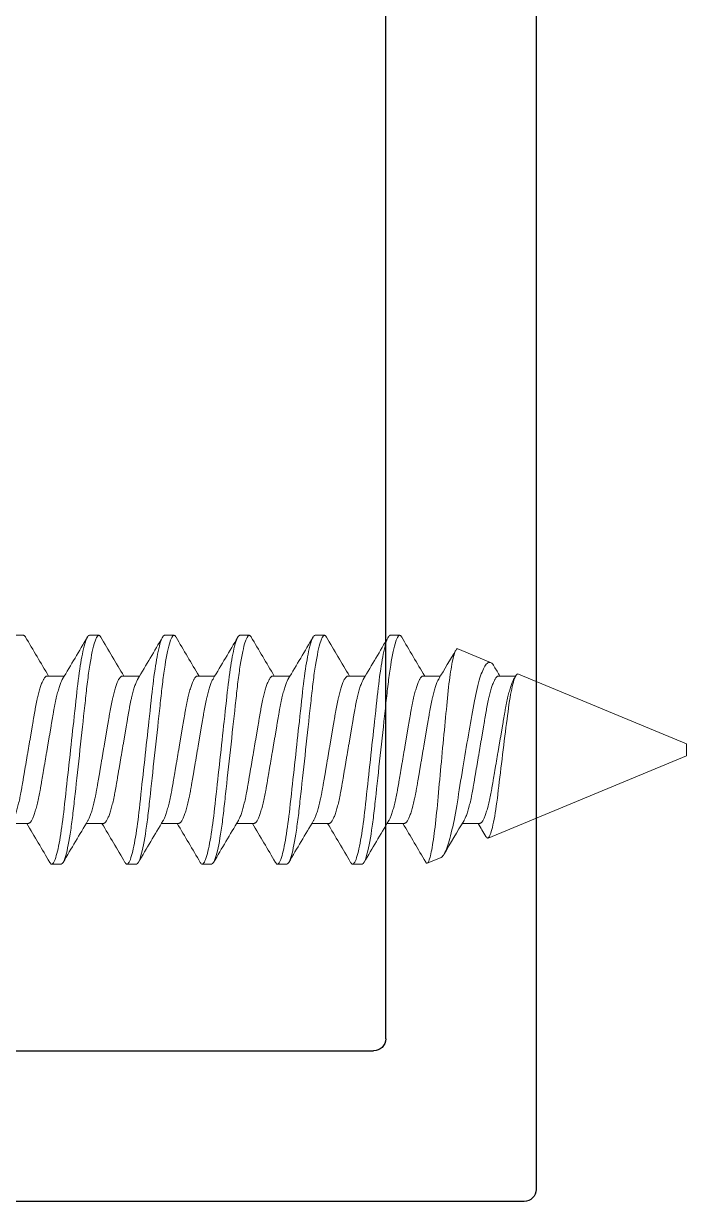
# Model space of a CAD drawing. Extents: x -82 to 113, y -82 to 93.
# Drawn here: x -4.279 to -3.728, y 67.164 to 68.142 of the extents above; entities that cross this region are included whole.
import ezdxf

# ---------------------------------------------------------------- set-up
doc = ezdxf.new("R2010")
doc.units = 0
doc.header["$MEASUREMENT"] = 0
doc.layers.get('0').update_dxf_attribs({"linetype": 'CONTINUOUS'})
doc.layers.add('Ballons', color=7, linetype='CONTINUOUS')
doc.layers.add('FRAME', color=1, linetype='CONTINUOUS')

# ---------------------------------------------------------------- blocks, each defined once
blk = doc.blocks.new('20350')
at = {"color": 7, "linetype": 'Continuous', "lineweight": 15}
for p, q in [((0.4804, 0.09499), (0.47259, 0.09499)), ((0.54289, 0.09499), (0.53508, 0.09499)), ((0.60538, 0.09499), (0.59757, 0.09499)), ((0.66787, 0.09499), (0.66006, 0.09499)), ((0.73036, 0.09499), (0.72255, 0.09499)), ((0.79608, 0.08941), (0.78457, 0.09417)), ((0.99985, 0.005), (0.83501, 0.07328)), ((0.45306, 0.06116), (0.4387, 0.06116)), ((0.51555, 0.06116), (0.50119, 0.06116)), ((0.57804, 0.06116), (0.56369, 0.06116)), ((0.64053, 0.06116), (0.62618, 0.06116)), ((0.70302, 0.06116), (0.68867, 0.06116)), ((0.76551, 0.06116), (0.75116, 0.06116)), ((0.828, 0.06116), (0.81365, 0.06116)), ((0.99985, 0), (0.99985, 0.005)), ((0.86022, -0.06284), (0.99985, -0.005)), ((0.99985, -0.005), (0.99985, 0)), ((0.46868, -0.06116), (0.48304, -0.06116)), ((0.53117, -0.06116), (0.54553, -0.06116)), ((0.59366, -0.06116), (0.60802, -0.06116)), ((0.65615, -0.06116), (0.67051, -0.06116)), ((0.71865, -0.06116), (0.733, -0.06116)), ((0.78114, -0.06116), (0.79549, -0.06116)), ((0.84363, -0.06116), (0.85798, -0.06116)), ((0.80979, -0.08373), (0.83714, -0.0724)), ((0.44134, -0.09499), (0.44915, -0.09499)), ((0.50383, -0.09499), (0.51164, -0.09499)), ((0.56632, -0.09499), (0.57413, -0.09499)), ((0.62881, -0.09499), (0.63663, -0.09499)), ((0.69131, -0.09499), (0.69912, -0.09499)), ((0.7538, -0.09499), (0.76161, -0.09499))]:
    blk.add_line(p, q, dxfattribs=at)
at = {"color": 7, "linetype": 'Continuous', "lineweight": 15, "flags": 128}
for points in [[(0.47092, 0.09349), (0.471, 0.09364), (0.47142, 0.09424), (0.47182, 0.09466), (0.47221, 0.0949), (0.47259, 0.09499), (0.47302, 0.09488), (0.47347, 0.09456), (0.47393, 0.09401), (0.47441, 0.09323), (0.4749, 0.09223), (0.47539, 0.09101), (0.47589, 0.08957), (0.47639, 0.08791), (0.4769, 0.08602), (0.47736, 0.08416), (0.47782, 0.08213), (0.47828, 0.07994), (0.47874, 0.0776), (0.4792, 0.07511), (0.47965, 0.07249), (0.4801, 0.06973), (0.48054, 0.06686), (0.48095, 0.06403), (0.48135, 0.0611), (0.48174, 0.0581), (0.48213, 0.05503), (0.4825, 0.05189), (0.48287, 0.04871), (0.48329, 0.04488), (0.48372, 0.04091), (0.48417, 0.0368), (0.48464, 0.03258), (0.48506, 0.02871), (0.48549, 0.02476), (0.48594, 0.02074), (0.48638, 0.01667), (0.48683, 0.01254), (0.48729, 0.00838), (0.48775, 0.0042), (0.48821, 0), (0.48865, -0.00399), (0.48908, -0.00797), (0.48952, -0.01193), (0.48995, -0.01585), (0.49037, -0.01974), (0.49079, -0.02357), (0.49128, -0.02801), (0.49176, -0.03235), (0.49222, -0.03659), (0.49267, -0.0407), (0.49306, -0.04425), (0.49344, -0.0477), (0.49382, -0.05107), (0.49421, -0.05438), (0.49461, -0.05762), (0.49503, -0.06079), (0.49545, -0.06387), (0.49588, -0.06686), (0.4963, -0.06959), (0.49673, -0.07222), (0.49715, -0.07473), (0.49759, -0.07712), (0.49802, -0.07938), (0.49846, -0.0815), (0.49898, -0.08381), (0.49949, -0.08592), (0.5, -0.08781), (0.50051, -0.08949), (0.50095, -0.0908), (0.50139, -0.09192), (0.50182, -0.09287), (0.50225, -0.09364), (0.50266, -0.09424), (0.50306, -0.09466), (0.50345, -0.0949), (0.50383, -0.09499), (0.50383, -0.09499)], [(0.53341, 0.09349), (0.53349, 0.09364), (0.53391, 0.09424), (0.53431, 0.09466), (0.5347, 0.0949), (0.53508, 0.09499), (0.53551, 0.09488), (0.53596, 0.09456), (0.53642, 0.09401), (0.5369, 0.09323), (0.53739, 0.09223), (0.53788, 0.09101), (0.53838, 0.08957), (0.53888, 0.08791), (0.53939, 0.08602), (0.53985, 0.08416), (0.54031, 0.08213), (0.54077, 0.07994), (0.54123, 0.0776), (0.54169, 0.07511), (0.54214, 0.07249), (0.54259, 0.06973), (0.54303, 0.06686), (0.54344, 0.06403), (0.54384, 0.0611), (0.54424, 0.0581), (0.54462, 0.05503), (0.545, 0.05189), (0.54536, 0.04871), (0.54578, 0.04488), (0.54622, 0.04091), (0.54667, 0.0368), (0.54713, 0.03258), (0.54755, 0.02871), (0.54799, 0.02476), (0.54843, 0.02074), (0.54887, 0.01667), (0.54933, 0.01254), (0.54978, 0.00838), (0.55024, 0.0042), (0.5507, 0), (0.55114, -0.00399), (0.55157, -0.00797), (0.55201, -0.01193), (0.55244, -0.01585), (0.55286, -0.01974), (0.55329, -0.02357), (0.55377, -0.02801), (0.55425, -0.03235), (0.55471, -0.03659), (0.55516, -0.0407), (0.55555, -0.04425), (0.55593, -0.0477), (0.55631, -0.05107), (0.5567, -0.05438), (0.5571, -0.05762), (0.55752, -0.06079), (0.55794, -0.06387), (0.55837, -0.06686), (0.55879, -0.06959), (0.55922, -0.07222), (0.55965, -0.07473), (0.56008, -0.07712), (0.56051, -0.07938), (0.56095, -0.0815), (0.56147, -0.08381), (0.56198, -0.08592), (0.56249, -0.08781), (0.563, -0.08949), (0.56344, -0.0908), (0.56388, -0.09192), (0.56432, -0.09287), (0.56474, -0.09364), (0.56515, -0.09424), (0.56555, -0.09466), (0.56595, -0.0949), (0.56632, -0.09499), (0.56632, -0.09499)], [(0.5959, 0.09349), (0.59598, 0.09364), (0.5964, 0.09424), (0.5968, 0.09466), (0.59719, 0.0949), (0.59757, 0.09499), (0.598, 0.09488), (0.59845, 0.09456), (0.59891, 0.09401), (0.59939, 0.09323), (0.59988, 0.09223), (0.60037, 0.09101), (0.60087, 0.08957), (0.60137, 0.08791), (0.60189, 0.08602), (0.60234, 0.08416), (0.6028, 0.08213), (0.60326, 0.07994), (0.60372, 0.0776), (0.60418, 0.07511), (0.60463, 0.07249), (0.60508, 0.06973), (0.60552, 0.06686), (0.60593, 0.06403), (0.60633, 0.0611), (0.60673, 0.0581), (0.60711, 0.05503), (0.60749, 0.05189), (0.60785, 0.04871), (0.60827, 0.04488), (0.60871, 0.04091), (0.60916, 0.0368), (0.60962, 0.03258), (0.61004, 0.02871), (0.61048, 0.02476), (0.61092, 0.02074), (0.61136, 0.01667), (0.61182, 0.01254), (0.61227, 0.00838), (0.61273, 0.0042), (0.61319, 0), (0.61363, -0.00399), (0.61407, -0.00797), (0.6145, -0.01193), (0.61493, -0.01585), (0.61536, -0.01974), (0.61578, -0.02357), (0.61626, -0.02801), (0.61674, -0.03235), (0.6172, -0.03659), (0.61765, -0.0407), (0.61804, -0.04425), (0.61842, -0.0477), (0.6188, -0.05107), (0.61919, -0.05438), (0.6196, -0.05762), (0.62001, -0.06079), (0.62043, -0.06387), (0.62087, -0.06686), (0.62128, -0.06959), (0.62171, -0.07222), (0.62214, -0.07473), (0.62257, -0.07712), (0.623, -0.07938), (0.62344, -0.0815), (0.62396, -0.08381), (0.62447, -0.08592), (0.62498, -0.08781), (0.62549, -0.08949), (0.62594, -0.0908), (0.62637, -0.09192), (0.62681, -0.09287), (0.62723, -0.09364), (0.62764, -0.09424), (0.62805, -0.09466), (0.62844, -0.0949), (0.62881, -0.09499), (0.62881, -0.09499)], [(0.65839, 0.09349), (0.65848, 0.09364), (0.65889, 0.09424), (0.65929, 0.09466), (0.65968, 0.0949), (0.66006, 0.09499), (0.66049, 0.09488), (0.66094, 0.09456), (0.6614, 0.09401), (0.66188, 0.09323), (0.66237, 0.09223), (0.66286, 0.09101), (0.66336, 0.08957), (0.66387, 0.08791), (0.66438, 0.08602), (0.66483, 0.08416), (0.6653, 0.08213), (0.66576, 0.07994), (0.66621, 0.0776), (0.66667, 0.07511), (0.66712, 0.07249), (0.66757, 0.06973), (0.66801, 0.06686), (0.66842, 0.06403), (0.66882, 0.0611), (0.66922, 0.0581), (0.6696, 0.05503), (0.66998, 0.05189), (0.67034, 0.04871), (0.67076, 0.04488), (0.6712, 0.04091), (0.67165, 0.0368), (0.67211, 0.03258), (0.67253, 0.02871), (0.67297, 0.02476), (0.67341, 0.02074), (0.67385, 0.01667), (0.67431, 0.01254), (0.67476, 0.00838), (0.67522, 0.0042), (0.67568, 0), (0.67612, -0.00399), (0.67656, -0.00797), (0.67699, -0.01193), (0.67742, -0.01585), (0.67785, -0.01974), (0.67827, -0.02357), (0.67875, -0.02801), (0.67923, -0.03235), (0.67969, -0.03659), (0.68014, -0.0407), (0.68053, -0.04425), (0.68091, -0.0477), (0.68129, -0.05107), (0.68168, -0.05438), (0.68209, -0.05762), (0.6825, -0.06079), (0.68292, -0.06387), (0.68336, -0.06686), (0.68377, -0.06959), (0.6842, -0.07222), (0.68463, -0.07473), (0.68506, -0.07712), (0.6855, -0.07938), (0.68593, -0.0815), (0.68645, -0.08381), (0.68696, -0.08592), (0.68747, -0.08781), (0.68798, -0.08949), (0.68843, -0.0908), (0.68887, -0.09192), (0.6893, -0.09287), (0.68972, -0.09364), (0.69013, -0.09424), (0.69054, -0.09466), (0.69093, -0.0949), (0.69131, -0.09499), (0.69131, -0.09499)], [(0.72088, 0.09349), (0.72097, 0.09364), (0.72138, 0.09424), (0.72178, 0.09466), (0.72217, 0.0949), (0.72255, 0.09499), (0.72298, 0.09488), (0.72343, 0.09456), (0.7239, 0.09401), (0.72437, 0.09323), (0.72486, 0.09223), (0.72535, 0.09101), (0.72585, 0.08957), (0.72636, 0.08791), (0.72687, 0.08602), (0.72733, 0.08416), (0.72779, 0.08213), (0.72825, 0.07994), (0.72871, 0.0776), (0.72916, 0.07511), (0.72961, 0.07249), (0.73006, 0.06973), (0.7305, 0.06686), (0.73091, 0.06403), (0.73131, 0.0611), (0.73171, 0.0581), (0.73209, 0.05503), (0.73247, 0.05189), (0.73283, 0.04871), (0.73325, 0.04488), (0.73369, 0.04091), (0.73414, 0.0368), (0.7346, 0.03258), (0.73503, 0.02871), (0.73546, 0.02476), (0.7359, 0.02074), (0.73635, 0.01667), (0.7368, 0.01254), (0.73725, 0.00838), (0.73771, 0.0042), (0.73817, 0), (0.73861, -0.00399), (0.73905, -0.00797), (0.73948, -0.01193), (0.73991, -0.01585), (0.74034, -0.01974), (0.74076, -0.02357), (0.74124, -0.02801), (0.74172, -0.03235), (0.74219, -0.03659), (0.74264, -0.0407), (0.74303, -0.04425), (0.7434, -0.0477), (0.74378, -0.05107), (0.74417, -0.05438), (0.74458, -0.05762), (0.74499, -0.06079), (0.74541, -0.06387), (0.74585, -0.06686), (0.74627, -0.06959), (0.74669, -0.07222), (0.74712, -0.07473), (0.74755, -0.07712), (0.74799, -0.07938), (0.74842, -0.0815), (0.74894, -0.08381), (0.74945, -0.08592), (0.74996, -0.08781), (0.75047, -0.08949), (0.75092, -0.0908), (0.75136, -0.09192), (0.75179, -0.09287), (0.75221, -0.09364), (0.75262, -0.09424), (0.75303, -0.09466), (0.75342, -0.0949), (0.7538, -0.09499), (0.7538, -0.09499)], [(0.80979, -0.08373), (0.80947, -0.08378), (0.80916, -0.08369), (0.80883, -0.08344), (0.8085, -0.08305), (0.80815, -0.0825), (0.80781, -0.08179), (0.80745, -0.08092), (0.80709, -0.0799), (0.80675, -0.07878), (0.8064, -0.07751), (0.80605, -0.07609), (0.8057, -0.07454), (0.80534, -0.07282), (0.80498, -0.07097), (0.80462, -0.06896), (0.80427, -0.06682), (0.80392, -0.06464), (0.80359, -0.06234), (0.80325, -0.05991), (0.80292, -0.05737), (0.80258, -0.05468), (0.80226, -0.05187), (0.80193, -0.04895), (0.80162, -0.04593), (0.80132, -0.04294), (0.80102, -0.03987), (0.80071, -0.03672), (0.80039, -0.0335), (0.80007, -0.03015), (0.79974, -0.02675), (0.7994, -0.02327), (0.79906, -0.01975), (0.79872, -0.01618), (0.79837, -0.01257), (0.79802, -0.00891), (0.79768, -0.00524), (0.79732, -0.00146), (0.79696, 0.00232), (0.7966, 0.00613), (0.79624, 0.00994), (0.7959, 0.01362), (0.79556, 0.01729), (0.79522, 0.02095), (0.79488, 0.02459), (0.79454, 0.02826), (0.79421, 0.0319), (0.79388, 0.0355), (0.79355, 0.03905), (0.79324, 0.04241), (0.79294, 0.0457), (0.79264, 0.04894), (0.79233, 0.0521), (0.79201, 0.05525), (0.79169, 0.0583), (0.79135, 0.06128), (0.79102, 0.06415), (0.79068, 0.06691), (0.79034, 0.06955), (0.78999, 0.0721), (0.78965, 0.07452), (0.78929, 0.07687), (0.78894, 0.07908), (0.78858, 0.08117), (0.78822, 0.08312), (0.78788, 0.08487), (0.78753, 0.08648), (0.78719, 0.08796), (0.78684, 0.08928), (0.7865, 0.09048), (0.78616, 0.09151), (0.78582, 0.09238), (0.78549, 0.09309), (0.78518, 0.09361), (0.78487, 0.09397), (0.78457, 0.09417), (0.78427, 0.09422), (0.78395, 0.0941), (0.78363, 0.09382), (0.7833, 0.09338), (0.78322, 0.09323)], [(0.79607, 0.08939), (0.79646, 0.0892), (0.79698, 0.08878), (0.79753, 0.08818), (0.79808, 0.08741), (0.79866, 0.08645), (0.79925, 0.08531), (0.79985, 0.08398), (0.80046, 0.08248), (0.80102, 0.08098), (0.80158, 0.07935), (0.80215, 0.07757), (0.80272, 0.07565), (0.80331, 0.07357), (0.8039, 0.07135), (0.80449, 0.06899), (0.80508, 0.0665), (0.80565, 0.06399), (0.80621, 0.06136), (0.80678, 0.05862), (0.80734, 0.05577), (0.8079, 0.05276), (0.80846, 0.04966), (0.80901, 0.04645), (0.80956, 0.04316), (0.81007, 0.03991), (0.8106, 0.0366), (0.81114, 0.0332), (0.8117, 0.02975), (0.81228, 0.02616), (0.81287, 0.02253), (0.81347, 0.01883), (0.81408, 0.0151), (0.81464, 0.01173), (0.8152, 0.00835), (0.81577, 0.00494), (0.81635, 0.00154), (0.81693, -0.00193), (0.81752, -0.00539), (0.81812, -0.00885), (0.81871, -0.01229), (0.81928, -0.01558), (0.81985, -0.01883), (0.82041, -0.02206), (0.82097, -0.02524), (0.82154, -0.02843), (0.8221, -0.03157), (0.82266, -0.03465), (0.8232, -0.03766), (0.82372, -0.04048), (0.82425, -0.04322), (0.82479, -0.04588), (0.82535, -0.04844), (0.82593, -0.05095), (0.82652, -0.05334), (0.82713, -0.05564), (0.82774, -0.0578), (0.8283, -0.05963), (0.82886, -0.06134), (0.82943, -0.06296), (0.83001, -0.06445), (0.8306, -0.06586), (0.83119, -0.06713), (0.83178, -0.06829), (0.83237, -0.06931), (0.83298, -0.07021), (0.83358, -0.07097), (0.83418, -0.07159), (0.83478, -0.07206), (0.83538, -0.07238), (0.83597, -0.07255), (0.83656, -0.07255), (0.83714, -0.0724)], [(0.86022, -0.06284), (0.85979, -0.06291), (0.85935, -0.06278), (0.85891, -0.06244), (0.85844, -0.06189), (0.85796, -0.06111), (0.85748, -0.06014), (0.85702, -0.059), (0.85655, -0.05767), (0.85608, -0.05616), (0.8556, -0.05441), (0.85512, -0.05248), (0.85465, -0.05038), (0.85419, -0.04816), (0.85375, -0.04579), (0.85331, -0.04327), (0.85286, -0.04053), (0.85243, -0.03765), (0.85201, -0.03464), (0.85161, -0.0316), (0.8512, -0.02847), (0.85079, -0.02525), (0.85036, -0.02186), (0.84991, -0.0184), (0.84947, -0.01488), (0.84901, -0.01122), (0.84854, -0.00751), (0.84808, -0.00378), (0.8476, 0.00009), (0.84712, 0.00397), (0.84665, 0.00785), (0.84619, 0.01163), (0.84573, 0.01539), (0.84528, 0.0191), (0.84483, 0.02288), (0.84439, 0.02659), (0.84396, 0.03023), (0.84355, 0.03368), (0.84315, 0.03703), (0.84275, 0.04028), (0.84232, 0.04351), (0.84188, 0.04661), (0.84144, 0.04958), (0.84098, 0.05244), (0.84053, 0.05514), (0.84006, 0.05768), (0.83959, 0.06012), (0.83911, 0.06237), (0.83864, 0.06443), (0.83818, 0.06626), (0.83772, 0.06789), (0.83726, 0.06931), (0.83692, 0.07027), (0.83658, 0.0711), (0.83624, 0.0718), (0.83591, 0.07237), (0.8355, 0.07292), (0.83509, 0.07324), (0.83469, 0.07335), (0.83427, 0.07323), (0.83384, 0.0729), (0.8334, 0.07234), (0.83324, 0.07205)]]:
    blk.add_lwpolyline(points, dxfattribs=at)
at = {"color": 7, "linetype": 'Continuous', "lineweight": 15}
for centre, radius, start, end in [((-3.13251, 2.20276), 4.17536, 329.14199, 329.65765), ((3.96774, 2.13346), 4.03873, 210.33784, 210.90997), ((-3.07226, 2.20408), 4.17797, 329.1422, 329.65754), ((4.03128, 2.13408), 4.03994, 210.33792, 210.90988), ((-3.00823, 2.20317), 4.17618, 329.14209, 329.65765), ((4.09221, 2.13316), 4.03814, 210.33784, 210.91006), ((-2.94484, 2.20263), 4.17512, 329.14203, 329.65771), ((4.15426, 2.13289), 4.03762, 210.33772, 210.91), ((-2.88275, 2.20288), 4.1756, 329.14196, 329.65759), ((4.21866, 2.13403), 4.03984, 210.33796, 210.90994), ((-2.80862, 2.19595), 4.16205, 329.14166, 329.65463), ((3.8496, 1.87751), 3.53782, 210.40835, 210.93575), ((-1.63784, 1.53647), 2.8724, 329.09511, 329.348), ((4.05543, -2.20345), 4.17673, 149.14208, 149.65757), ((-2.98368, -2.13356), 4.03893, 30.33785, 30.90996), ((4.11792, -2.20345), 4.17673, 149.14208, 149.65757), ((-2.91973, -2.1327), 4.03723, 30.33773, 30.91008), ((4.17864, -2.2024), 4.17467, 149.142, 149.65774), ((-2.85966, -2.13413), 4.04005, 30.33798, 30.90992), ((4.2476, -2.20623), 4.18218, 149.14246, 149.65728), ((-2.79526, -2.13299), 4.03782, 30.33773, 30.90999), ((4.30519, -2.20333), 4.17649, 149.14211, 149.65763), ((-2.73175, -2.1324), 4.03665, 30.33774, 30.91016), ((4.36454, -2.20147), 4.17285, 149.14189, 149.65785), ((-2.01241, -1.74169), 3.27238, 30.4626, 30.94858), ((2.62866, -1.1304), 2.07969, 149.06041, 149.31577), ((-0.91861, -1.12492), 2.07072, 30.90345, 30.98763), ((0.83307, -0.06566), 0.00787, 301.14739, 333.95966)]:
    blk.add_arc(centre, radius, start, end, dxfattribs=at)
for points, knots in [([(0.4804, 0.09499), (0.48153, 0.09499), (0.48284, 0.09267), (0.48559, 0.08305), (0.48703, 0.07574), (0.48901, 0.06242), (0.48964, 0.0576), (0.49083, 0.04756), (0.49138, 0.04234), (0.49323, 0.02541), (0.49463, 0.01273), (0.49742, -0.01273), (0.49881, -0.02541), (0.50066, -0.04234), (0.50121, -0.04756), (0.5024, -0.0576), (0.50303, -0.06242), (0.50502, -0.07574), (0.50645, -0.08305), (0.5092, -0.09267), (0.51052, -0.09499), (0.51164, -0.09499)], [0, 0, 0, 0, 0.125, 0.125, 0.25, 0.25, 0.3125, 0.3125, 0.375, 0.375, 0.5, 0.5, 0.625, 0.625, 0.6875, 0.6875, 0.75, 0.75, 0.875, 0.875, 1, 1, 1, 1]), ([(0.54289, 0.09499), (0.54402, 0.09499), (0.54533, 0.09267), (0.54808, 0.08305), (0.54952, 0.07574), (0.5515, 0.06242), (0.55213, 0.0576), (0.55332, 0.04756), (0.55387, 0.04234), (0.55573, 0.02541), (0.55712, 0.01273), (0.55991, -0.01273), (0.5613, -0.02541), (0.56315, -0.04234), (0.56371, -0.04756), (0.56489, -0.0576), (0.56552, -0.06242), (0.56751, -0.07574), (0.56894, -0.08305), (0.57169, -0.09267), (0.57301, -0.09499), (0.57413, -0.09499)], [0, 0, 0, 0, 0.125, 0.125, 0.25, 0.25, 0.3125, 0.3125, 0.375, 0.375, 0.5, 0.5, 0.625, 0.625, 0.6875, 0.6875, 0.75, 0.75, 0.875, 0.875, 1, 1, 1, 1]), ([(0.60538, 0.09499), (0.60651, 0.09499), (0.60782, 0.09267), (0.61058, 0.08305), (0.61201, 0.07574), (0.61399, 0.06242), (0.61462, 0.0576), (0.61581, 0.04756), (0.61636, 0.04234), (0.61822, 0.02541), (0.61961, 0.01273), (0.6224, -0.01273), (0.62379, -0.02541), (0.62565, -0.04234), (0.6262, -0.04756), (0.62738, -0.0576), (0.62802, -0.06242), (0.63, -0.07574), (0.63143, -0.08305), (0.63418, -0.09267), (0.6355, -0.09499), (0.63663, -0.09499)], [0, 0, 0, 0, 0.125, 0.125, 0.25, 0.25, 0.3125, 0.3125, 0.375, 0.375, 0.5, 0.5, 0.625, 0.625, 0.6875, 0.6875, 0.75, 0.75, 0.875, 0.875, 1, 1, 1, 1]), ([(0.66787, 0.09499), (0.669, 0.09499), (0.67031, 0.09267), (0.67307, 0.08305), (0.6745, 0.07574), (0.67648, 0.06242), (0.67712, 0.0576), (0.6783, 0.04756), (0.67885, 0.04234), (0.68071, 0.02541), (0.6821, 0.01273), (0.68489, -0.01273), (0.68628, -0.02541), (0.68814, -0.04234), (0.68869, -0.04756), (0.68987, -0.0576), (0.69051, -0.06242), (0.69249, -0.07574), (0.69392, -0.08305), (0.69667, -0.09267), (0.69799, -0.09499), (0.69912, -0.09499)], [0, 0, 0, 0, 0.125, 0.125, 0.25, 0.25, 0.3125, 0.3125, 0.375, 0.375, 0.5, 0.5, 0.625, 0.625, 0.6875, 0.6875, 0.75, 0.75, 0.875, 0.875, 1, 1, 1, 1]), ([(0.73036, 0.09499), (0.73149, 0.09499), (0.7328, 0.09267), (0.73556, 0.08305), (0.73699, 0.07574), (0.73897, 0.06242), (0.73961, 0.0576), (0.74079, 0.04756), (0.74134, 0.04234), (0.7432, 0.02541), (0.74459, 0.01273), (0.74738, -0.01273), (0.74877, -0.02541), (0.75063, -0.04234), (0.75118, -0.04756), (0.75236, -0.0576), (0.753, -0.06242), (0.75498, -0.07574), (0.75641, -0.08305), (0.75917, -0.09267), (0.76048, -0.09499), (0.76161, -0.09499)], [0, 0, 0, 0, 0.125, 0.125, 0.25, 0.25, 0.3125, 0.3125, 0.375, 0.375, 0.5, 0.5, 0.625, 0.625, 0.6875, 0.6875, 0.75, 0.75, 0.875, 0.875, 1, 1, 1, 1]), ([(0.44012, 0.05879), (0.44028, 0.05852), (0.44063, 0.05792), (0.44117, 0.05678), (0.44176, 0.0554), (0.44236, 0.0538), (0.44298, 0.05199), (0.44359, 0.05), (0.4442, 0.04784), (0.4448, 0.04553), (0.44538, 0.04312), (0.44593, 0.04062), (0.44647, 0.03807), (0.44699, 0.03543), (0.44749, 0.03271), (0.44796, 0.02992), (0.44845, 0.02705), (0.44896, 0.02406), (0.4495, 0.02093), (0.45005, 0.01764), (0.45064, 0.01422), (0.45123, 0.01073), (0.45184, 0.00719), (0.45245, 0.0036), (0.45305, 0.00005), (0.45364, -0.00344), (0.45423, -0.00686), (0.4548, -0.01025), (0.45537, -0.01359), (0.45593, -0.01687), (0.45648, -0.02008), (0.45701, -0.02319), (0.45753, -0.02625), (0.45804, -0.02925), (0.45854, -0.03219), (0.45906, -0.03504), (0.4596, -0.03782), (0.46016, -0.04051), (0.46072, -0.04304), (0.46129, -0.04542), (0.46187, -0.04764), (0.46244, -0.04971), (0.46303, -0.05164), (0.46361, -0.0534), (0.4642, -0.055), (0.46478, -0.05641), (0.46537, -0.05767), (0.46595, -0.05875), (0.46653, -0.05964), (0.4671, -0.06033), (0.46765, -0.06081), (0.46817, -0.06111), (0.46851, -0.06114), (0.46868, -0.06116)], [0, 0, 0, 0, 0.016551, 0.036076, 0.055684, 0.076279, 0.09689, 0.117481, 0.138014, 0.158452, 0.178759, 0.19799, 0.217041, 0.235888, 0.254503, 0.272882, 0.291368, 0.310096, 0.329043, 0.349099, 0.369335, 0.389718, 0.410212, 0.430781, 0.451388, 0.471059, 0.490697, 0.51027, 0.529746, 0.549094, 0.568285, 0.58729, 0.606083, 0.625518, 0.644756, 0.664216, 0.683932, 0.703876, 0.724018, 0.743399, 0.7629, 0.782492, 0.802141, 0.821815, 0.841481, 0.861106, 0.880659, 0.90103, 0.921251, 0.941289, 0.961112, 0.980691, 1, 1, 1, 1]), ([(0.45306, 0.06116), (0.45322, 0.06115), (0.45354, 0.06111), (0.45405, 0.06084), (0.45457, 0.0604), (0.45511, 0.05978), (0.45566, 0.05897), (0.45622, 0.05797), (0.45679, 0.05679), (0.45738, 0.0554), (0.45799, 0.0538), (0.4586, 0.05199), (0.45921, 0.05), (0.45982, 0.04784), (0.46042, 0.04553), (0.461, 0.04312), (0.46156, 0.04062), (0.46209, 0.03807), (0.46261, 0.03543), (0.46311, 0.03271), (0.46359, 0.02992), (0.46408, 0.02705), (0.46458, 0.02406), (0.46512, 0.02093), (0.46568, 0.01764), (0.46626, 0.01422), (0.46685, 0.01073), (0.46746, 0.00719), (0.46807, 0.0036), (0.46867, 0.00005), (0.46927, -0.00344), (0.46985, -0.00686), (0.47043, -0.01025), (0.471, -0.01359), (0.47155, -0.01687), (0.4721, -0.02008), (0.47263, -0.02319), (0.47315, -0.02625), (0.47366, -0.02925), (0.47416, -0.03219), (0.47468, -0.03504), (0.47522, -0.03782), (0.47578, -0.04051), (0.47635, -0.04304), (0.47692, -0.04542), (0.47749, -0.04764), (0.47807, -0.04971), (0.47865, -0.05164), (0.47924, -0.0534), (0.47982, -0.05499), (0.4804, -0.05642), (0.48099, -0.05766), (0.48139, -0.05845), (0.48161, -0.05877), (0.48162, -0.0588)], [0, 0, 0, 0, 0.018425, 0.037098, 0.055995, 0.075092, 0.094361, 0.113774, 0.1333, 0.152908, 0.173502, 0.194114, 0.214705, 0.235238, 0.255675, 0.275982, 0.295213, 0.314265, 0.333111, 0.351727, 0.370105, 0.388591, 0.407319, 0.426267, 0.446322, 0.466559, 0.486941, 0.507436, 0.528005, 0.548612, 0.568283, 0.587921, 0.607494, 0.626969, 0.646317, 0.665508, 0.684513, 0.703307, 0.722741, 0.74198, 0.761439, 0.781155, 0.801099, 0.821241, 0.840622, 0.860124, 0.879715, 0.899364, 0.919038, 0.938704, 0.95833, 0.977882, 0.998253, 1, 1, 1, 1]), ([(0.50261, 0.05879), (0.50277, 0.05852), (0.50312, 0.05792), (0.50366, 0.05678), (0.50425, 0.0554), (0.50486, 0.0538), (0.50547, 0.05199), (0.50608, 0.05), (0.50669, 0.04784), (0.50729, 0.04553), (0.50787, 0.04312), (0.50842, 0.04062), (0.50896, 0.03807), (0.50948, 0.03543), (0.50998, 0.03271), (0.51045, 0.02992), (0.51094, 0.02705), (0.51145, 0.02406), (0.51199, 0.02093), (0.51255, 0.01764), (0.51313, 0.01422), (0.51372, 0.01073), (0.51433, 0.00719), (0.51494, 0.0036), (0.51554, 0.00005), (0.51614, -0.00344), (0.51672, -0.00686), (0.5173, -0.01025), (0.51786, -0.01359), (0.51842, -0.01687), (0.51897, -0.02008), (0.5195, -0.02319), (0.52002, -0.02625), (0.52053, -0.02925), (0.52103, -0.03219), (0.52155, -0.03504), (0.52209, -0.03782), (0.52265, -0.04051), (0.52321, -0.04304), (0.52378, -0.04542), (0.52436, -0.04764), (0.52493, -0.04971), (0.52552, -0.05164), (0.5261, -0.0534), (0.52669, -0.055), (0.52727, -0.05641), (0.52786, -0.05767), (0.52844, -0.05875), (0.52902, -0.05964), (0.52959, -0.06033), (0.53014, -0.06081), (0.53067, -0.06111), (0.531, -0.06114), (0.53117, -0.06116)], [0, 0, 0, 0, 0.016551, 0.036076, 0.055684, 0.076279, 0.09689, 0.117481, 0.138014, 0.158452, 0.178759, 0.19799, 0.217041, 0.235888, 0.254503, 0.272882, 0.291368, 0.310096, 0.329043, 0.349099, 0.369335, 0.389718, 0.410212, 0.430781, 0.451388, 0.471059, 0.490697, 0.51027, 0.529746, 0.549094, 0.568285, 0.58729, 0.606083, 0.625518, 0.644756, 0.664216, 0.683932, 0.703876, 0.724018, 0.743399, 0.7629, 0.782492, 0.802141, 0.821815, 0.841481, 0.861106, 0.880659, 0.90103, 0.921251, 0.941289, 0.961112, 0.980691, 1, 1, 1, 1]), ([(0.51555, 0.06116), (0.51571, 0.06115), (0.51603, 0.06111), (0.51654, 0.06084), (0.51706, 0.0604), (0.5176, 0.05978), (0.51815, 0.05897), (0.51871, 0.05797), (0.51929, 0.05679), (0.51988, 0.0554), (0.52048, 0.0538), (0.52109, 0.05199), (0.5217, 0.05), (0.52231, 0.04784), (0.52291, 0.04553), (0.52349, 0.04312), (0.52405, 0.04062), (0.52458, 0.03807), (0.5251, 0.03543), (0.5256, 0.03271), (0.52608, 0.02992), (0.52657, 0.02705), (0.52707, 0.02406), (0.52761, 0.02093), (0.52817, 0.01764), (0.52875, 0.01422), (0.52934, 0.01073), (0.52995, 0.00719), (0.53056, 0.0036), (0.53116, 0.00005), (0.53176, -0.00344), (0.53234, -0.00686), (0.53292, -0.01025), (0.53349, -0.01359), (0.53405, -0.01687), (0.53459, -0.02008), (0.53512, -0.02319), (0.53564, -0.02625), (0.53615, -0.02925), (0.53665, -0.03219), (0.53717, -0.03504), (0.53771, -0.03782), (0.53827, -0.04051), (0.53884, -0.04304), (0.53941, -0.04542), (0.53998, -0.04764), (0.54056, -0.04971), (0.54114, -0.05164), (0.54173, -0.0534), (0.54231, -0.05499), (0.54289, -0.05642), (0.54348, -0.05766), (0.54388, -0.05845), (0.5441, -0.05877), (0.54411, -0.0588)], [0, 0, 0, 0, 0.018425, 0.037098, 0.055995, 0.075092, 0.094361, 0.113774, 0.1333, 0.152908, 0.173502, 0.194114, 0.214705, 0.235238, 0.255675, 0.275982, 0.295213, 0.314265, 0.333111, 0.351727, 0.370105, 0.388591, 0.407319, 0.426267, 0.446323, 0.466559, 0.486941, 0.507436, 0.528005, 0.548612, 0.568283, 0.587921, 0.607494, 0.626969, 0.646317, 0.665508, 0.684513, 0.703307, 0.722741, 0.74198, 0.761439, 0.781155, 0.801099, 0.821241, 0.840622, 0.860124, 0.879715, 0.899364, 0.919038, 0.938704, 0.95833, 0.977882, 0.998253, 1, 1, 1, 1]), ([(0.5651, 0.05879), (0.56526, 0.05852), (0.56561, 0.05792), (0.56615, 0.05678), (0.56674, 0.0554), (0.56735, 0.0538), (0.56796, 0.05199), (0.56857, 0.05), (0.56918, 0.04784), (0.56978, 0.04553), (0.57036, 0.04312), (0.57092, 0.04062), (0.57145, 0.03807), (0.57197, 0.03543), (0.57247, 0.03271), (0.57295, 0.02992), (0.57343, 0.02705), (0.57394, 0.02406), (0.57448, 0.02093), (0.57504, 0.01764), (0.57562, 0.01422), (0.57621, 0.01073), (0.57682, 0.00719), (0.57743, 0.0036), (0.57803, 0.00005), (0.57863, -0.00344), (0.57921, -0.00686), (0.57979, -0.01025), (0.58036, -0.01359), (0.58091, -0.01687), (0.58146, -0.02008), (0.58199, -0.02319), (0.58251, -0.02625), (0.58302, -0.02925), (0.58352, -0.03219), (0.58404, -0.03504), (0.58458, -0.03782), (0.58514, -0.04051), (0.58571, -0.04304), (0.58628, -0.04542), (0.58685, -0.04764), (0.58743, -0.04971), (0.58801, -0.05164), (0.5886, -0.0534), (0.58918, -0.055), (0.58976, -0.05641), (0.59035, -0.05767), (0.59093, -0.05875), (0.59151, -0.05964), (0.59208, -0.06033), (0.59263, -0.06081), (0.59316, -0.06111), (0.5935, -0.06114), (0.59366, -0.06116)], [0, 0, 0, 0, 0.016551, 0.036076, 0.055684, 0.076279, 0.09689, 0.117481, 0.138014, 0.158452, 0.178759, 0.19799, 0.217041, 0.235888, 0.254503, 0.272882, 0.291368, 0.310096, 0.329043, 0.349099, 0.369335, 0.389718, 0.410212, 0.430781, 0.451388, 0.471059, 0.490697, 0.51027, 0.529746, 0.549094, 0.568285, 0.58729, 0.606083, 0.625518, 0.644756, 0.664216, 0.683932, 0.703876, 0.724018, 0.743399, 0.7629, 0.782492, 0.802141, 0.821815, 0.841481, 0.861106, 0.880659, 0.90103, 0.921251, 0.941289, 0.961112, 0.980691, 1, 1, 1, 1]), ([(0.57804, 0.06116), (0.5782, 0.06115), (0.57852, 0.06111), (0.57903, 0.06084), (0.57955, 0.0604), (0.58009, 0.05978), (0.58064, 0.05897), (0.5812, 0.05797), (0.58178, 0.05679), (0.58237, 0.0554), (0.58297, 0.0538), (0.58358, 0.05199), (0.58419, 0.05), (0.5848, 0.04784), (0.5854, 0.04553), (0.58598, 0.04312), (0.58654, 0.04062), (0.58707, 0.03807), (0.58759, 0.03543), (0.58809, 0.03271), (0.58857, 0.02992), (0.58906, 0.02705), (0.58957, 0.02406), (0.5901, 0.02093), (0.59066, 0.01764), (0.59124, 0.01422), (0.59184, 0.01073), (0.59244, 0.00719), (0.59305, 0.0036), (0.59365, 0.00005), (0.59425, -0.00344), (0.59483, -0.00686), (0.59541, -0.01025), (0.59598, -0.01359), (0.59654, -0.01687), (0.59708, -0.02008), (0.59761, -0.02319), (0.59813, -0.02625), (0.59864, -0.02925), (0.59914, -0.03219), (0.59966, -0.03504), (0.6002, -0.03782), (0.60076, -0.04051), (0.60133, -0.04304), (0.6019, -0.04542), (0.60247, -0.04764), (0.60305, -0.04971), (0.60363, -0.05164), (0.60422, -0.0534), (0.6048, -0.05499), (0.60538, -0.05642), (0.60597, -0.05766), (0.60638, -0.05845), (0.60659, -0.05877), (0.6066, -0.0588)], [0, 0, 0, 0, 0.018425, 0.037098, 0.055995, 0.075092, 0.094361, 0.113774, 0.1333, 0.152908, 0.173502, 0.194114, 0.214705, 0.235238, 0.255675, 0.275982, 0.295213, 0.314265, 0.333111, 0.351727, 0.370105, 0.388591, 0.407319, 0.426267, 0.446323, 0.466559, 0.486941, 0.507436, 0.528005, 0.548612, 0.568283, 0.587921, 0.607494, 0.626969, 0.646317, 0.665508, 0.684513, 0.703307, 0.722741, 0.74198, 0.761439, 0.781155, 0.801099, 0.821241, 0.840622, 0.860124, 0.879715, 0.899364, 0.919038, 0.938704, 0.95833, 0.977882, 0.998253, 1, 1, 1, 1]), ([(0.62759, 0.05879), (0.62775, 0.05852), (0.6281, 0.05792), (0.62864, 0.05678), (0.62923, 0.0554), (0.62984, 0.0538), (0.63045, 0.05199), (0.63106, 0.05), (0.63167, 0.04784), (0.63227, 0.04553), (0.63285, 0.04312), (0.63341, 0.04062), (0.63394, 0.03807), (0.63446, 0.03543), (0.63496, 0.03271), (0.63544, 0.02992), (0.63593, 0.02705), (0.63643, 0.02406), (0.63697, 0.02093), (0.63753, 0.01764), (0.63811, 0.01422), (0.6387, 0.01073), (0.63931, 0.00719), (0.63992, 0.0036), (0.64052, 0.00005), (0.64112, -0.00344), (0.6417, -0.00686), (0.64228, -0.01025), (0.64285, -0.01359), (0.6434, -0.01687), (0.64395, -0.02008), (0.64448, -0.02319), (0.645, -0.02625), (0.64551, -0.02925), (0.64601, -0.03219), (0.64653, -0.03504), (0.64707, -0.03782), (0.64763, -0.04051), (0.6482, -0.04304), (0.64877, -0.04542), (0.64934, -0.04764), (0.64992, -0.04971), (0.6505, -0.05164), (0.65109, -0.0534), (0.65167, -0.055), (0.65225, -0.05641), (0.65284, -0.05767), (0.65342, -0.05875), (0.654, -0.05964), (0.65457, -0.06033), (0.65512, -0.06081), (0.65565, -0.06111), (0.65599, -0.06114), (0.65615, -0.06116)], [0, 0, 0, 0, 0.016551, 0.036076, 0.055684, 0.076279, 0.09689, 0.117481, 0.138014, 0.158452, 0.178759, 0.19799, 0.217041, 0.235888, 0.254503, 0.272882, 0.291368, 0.310096, 0.329043, 0.349099, 0.369335, 0.389718, 0.410212, 0.430781, 0.451388, 0.471059, 0.490697, 0.51027, 0.529746, 0.549094, 0.568285, 0.58729, 0.606083, 0.625518, 0.644756, 0.664216, 0.683932, 0.703876, 0.724018, 0.743399, 0.7629, 0.782492, 0.802141, 0.821815, 0.841481, 0.861106, 0.880659, 0.90103, 0.921251, 0.941289, 0.961112, 0.980691, 1, 1, 1, 1]), ([(0.64053, 0.06116), (0.64069, 0.06115), (0.64101, 0.06111), (0.64152, 0.06084), (0.64204, 0.0604), (0.64258, 0.05978), (0.64313, 0.05897), (0.64369, 0.05797), (0.64427, 0.05679), (0.64486, 0.0554), (0.64546, 0.0538), (0.64607, 0.05199), (0.64669, 0.05), (0.64729, 0.04784), (0.64789, 0.04553), (0.64847, 0.04312), (0.64903, 0.04062), (0.64956, 0.03807), (0.65008, 0.03543), (0.65058, 0.03271), (0.65106, 0.02992), (0.65155, 0.02705), (0.65206, 0.02406), (0.65259, 0.02093), (0.65315, 0.01764), (0.65373, 0.01422), (0.65433, 0.01073), (0.65493, 0.00719), (0.65554, 0.0036), (0.65614, 0.00005), (0.65674, -0.00344), (0.65732, -0.00686), (0.6579, -0.01025), (0.65847, -0.01359), (0.65903, -0.01687), (0.65957, -0.02008), (0.6601, -0.02319), (0.66062, -0.02625), (0.66113, -0.02925), (0.66163, -0.03219), (0.66216, -0.03504), (0.66269, -0.03782), (0.66325, -0.04051), (0.66382, -0.04304), (0.66439, -0.04542), (0.66496, -0.04764), (0.66554, -0.04971), (0.66612, -0.05164), (0.66671, -0.0534), (0.66729, -0.05499), (0.66788, -0.05642), (0.66846, -0.05766), (0.66887, -0.05845), (0.66908, -0.05877), (0.6691, -0.0588)], [0, 0, 0, 0, 0.018425, 0.037098, 0.055995, 0.075092, 0.094361, 0.113774, 0.1333, 0.152908, 0.173502, 0.194114, 0.214705, 0.235238, 0.255675, 0.275982, 0.295213, 0.314265, 0.333111, 0.351727, 0.370105, 0.388591, 0.407319, 0.426267, 0.446322, 0.466559, 0.486941, 0.507436, 0.528005, 0.548612, 0.568283, 0.587921, 0.607494, 0.62697, 0.646317, 0.665508, 0.684513, 0.703307, 0.722741, 0.74198, 0.761439, 0.781155, 0.801099, 0.821241, 0.840622, 0.860124, 0.879715, 0.899364, 0.919038, 0.938704, 0.95833, 0.977882, 0.998253, 1, 1, 1, 1]), ([(0.69008, 0.05879), (0.69024, 0.05852), (0.69059, 0.05792), (0.69114, 0.05678), (0.69173, 0.0554), (0.69233, 0.0538), (0.69294, 0.05199), (0.69355, 0.05), (0.69416, 0.04784), (0.69476, 0.04553), (0.69534, 0.04312), (0.6959, 0.04062), (0.69643, 0.03807), (0.69695, 0.03543), (0.69745, 0.03271), (0.69793, 0.02992), (0.69842, 0.02705), (0.69892, 0.02406), (0.69946, 0.02093), (0.70002, 0.01764), (0.7006, 0.01422), (0.70119, 0.01073), (0.7018, 0.00719), (0.70241, 0.0036), (0.70301, 0.00005), (0.70361, -0.00344), (0.70419, -0.00686), (0.70477, -0.01025), (0.70534, -0.01359), (0.7059, -0.01687), (0.70644, -0.02008), (0.70697, -0.02319), (0.70749, -0.02625), (0.708, -0.02925), (0.7085, -0.03219), (0.70902, -0.03504), (0.70956, -0.03782), (0.71012, -0.04051), (0.71069, -0.04304), (0.71126, -0.04542), (0.71183, -0.04764), (0.71241, -0.04971), (0.71299, -0.05164), (0.71358, -0.0534), (0.71416, -0.055), (0.71474, -0.05641), (0.71533, -0.05767), (0.71591, -0.05875), (0.71649, -0.05964), (0.71706, -0.06033), (0.71761, -0.06081), (0.71814, -0.06111), (0.71848, -0.06114), (0.71865, -0.06116)], [0, 0, 0, 0, 0.016551, 0.036076, 0.055684, 0.076279, 0.09689, 0.117481, 0.138014, 0.158452, 0.178759, 0.19799, 0.217041, 0.235888, 0.254503, 0.272881, 0.291368, 0.310096, 0.329043, 0.349099, 0.369335, 0.389718, 0.410212, 0.430781, 0.451388, 0.471059, 0.490697, 0.51027, 0.529746, 0.549094, 0.568285, 0.58729, 0.606083, 0.625518, 0.644756, 0.664216, 0.683932, 0.703876, 0.724018, 0.743399, 0.7629, 0.782492, 0.802141, 0.821815, 0.841481, 0.861106, 0.880659, 0.90103, 0.921251, 0.941289, 0.961112, 0.980691, 1, 1, 1, 1]), ([(0.70302, 0.06116), (0.70318, 0.06115), (0.70351, 0.06111), (0.70401, 0.06084), (0.70453, 0.0604), (0.70507, 0.05978), (0.70562, 0.05897), (0.70618, 0.05797), (0.70676, 0.05679), (0.70735, 0.0554), (0.70795, 0.0538), (0.70856, 0.05199), (0.70918, 0.05), (0.70978, 0.04784), (0.71038, 0.04553), (0.71096, 0.04312), (0.71152, 0.04062), (0.71205, 0.03807), (0.71257, 0.03543), (0.71307, 0.03271), (0.71355, 0.02992), (0.71404, 0.02705), (0.71455, 0.02406), (0.71508, 0.02093), (0.71564, 0.01764), (0.71622, 0.01422), (0.71682, 0.01073), (0.71742, 0.00719), (0.71803, 0.0036), (0.71864, 0.00005), (0.71923, -0.00344), (0.71981, -0.00686), (0.72039, -0.01025), (0.72096, -0.01359), (0.72152, -0.01687), (0.72206, -0.02008), (0.72259, -0.02319), (0.72312, -0.02625), (0.72363, -0.02925), (0.72413, -0.03219), (0.72465, -0.03504), (0.72519, -0.03782), (0.72574, -0.04051), (0.72631, -0.04304), (0.72688, -0.04542), (0.72745, -0.04764), (0.72803, -0.04971), (0.72861, -0.05164), (0.7292, -0.0534), (0.72978, -0.05499), (0.73037, -0.05642), (0.73095, -0.05766), (0.73136, -0.05845), (0.73157, -0.05877), (0.73159, -0.0588)], [0, 0, 0, 0, 0.018425, 0.037098, 0.055995, 0.075092, 0.094361, 0.113774, 0.1333, 0.152908, 0.173502, 0.194114, 0.214705, 0.235238, 0.255675, 0.275982, 0.295213, 0.314265, 0.333111, 0.351727, 0.370105, 0.388591, 0.407319, 0.426267, 0.446322, 0.466559, 0.486941, 0.507436, 0.528005, 0.548612, 0.568283, 0.587921, 0.607494, 0.626969, 0.646317, 0.665508, 0.684513, 0.703307, 0.722741, 0.74198, 0.761439, 0.781155, 0.801099, 0.821241, 0.840622, 0.860124, 0.879715, 0.899364, 0.919038, 0.938704, 0.95833, 0.977882, 0.998253, 1, 1, 1, 1]), ([(0.75257, 0.05879), (0.75273, 0.05852), (0.75308, 0.05792), (0.75363, 0.05678), (0.75422, 0.0554), (0.75482, 0.0538), (0.75543, 0.05199), (0.75604, 0.05), (0.75665, 0.04784), (0.75725, 0.04553), (0.75783, 0.04312), (0.75839, 0.04062), (0.75892, 0.03807), (0.75944, 0.03543), (0.75994, 0.03271), (0.76042, 0.02992), (0.76091, 0.02705), (0.76142, 0.02406), (0.76195, 0.02093), (0.76251, 0.01764), (0.76309, 0.01422), (0.76369, 0.01073), (0.76429, 0.00719), (0.7649, 0.0036), (0.7655, 0.00005), (0.7661, -0.00344), (0.76668, -0.00686), (0.76726, -0.01025), (0.76783, -0.01359), (0.76839, -0.01687), (0.76893, -0.02008), (0.76946, -0.02319), (0.76998, -0.02625), (0.77049, -0.02925), (0.77099, -0.03219), (0.77151, -0.03504), (0.77205, -0.03782), (0.77261, -0.04051), (0.77318, -0.04304), (0.77375, -0.04542), (0.77432, -0.04764), (0.7749, -0.04971), (0.77548, -0.05164), (0.77607, -0.0534), (0.77665, -0.055), (0.77723, -0.05641), (0.77782, -0.05767), (0.7784, -0.05875), (0.77899, -0.05964), (0.77955, -0.06033), (0.7801, -0.06081), (0.78063, -0.06111), (0.78097, -0.06114), (0.78114, -0.06116)], [0, 0, 0, 0, 0.016551, 0.036076, 0.055684, 0.076279, 0.09689, 0.117481, 0.138014, 0.158452, 0.178759, 0.19799, 0.217041, 0.235888, 0.254503, 0.272882, 0.291368, 0.310096, 0.329043, 0.349099, 0.369335, 0.389718, 0.410212, 0.430781, 0.451388, 0.471059, 0.490697, 0.51027, 0.529746, 0.549094, 0.568285, 0.58729, 0.606083, 0.625518, 0.644756, 0.664216, 0.683932, 0.703876, 0.724018, 0.743399, 0.7629, 0.782492, 0.802141, 0.821815, 0.841481, 0.861106, 0.880659, 0.90103, 0.921251, 0.941289, 0.961112, 0.980691, 1, 1, 1, 1]), ([(0.76551, 0.06116), (0.76567, 0.06115), (0.766, 0.06111), (0.7665, 0.06084), (0.76702, 0.0604), (0.76756, 0.05978), (0.76811, 0.05897), (0.76868, 0.05797), (0.76925, 0.05679), (0.76984, 0.0554), (0.77044, 0.0538), (0.77106, 0.05199), (0.77167, 0.05), (0.77227, 0.04784), (0.77287, 0.04553), (0.77345, 0.04312), (0.77401, 0.04062), (0.77455, 0.03807), (0.77506, 0.03543), (0.77556, 0.03271), (0.77604, 0.02992), (0.77653, 0.02705), (0.77704, 0.02406), (0.77757, 0.02093), (0.77813, 0.01764), (0.77871, 0.01422), (0.77931, 0.01073), (0.77991, 0.00719), (0.78052, 0.0036), (0.78113, 0.00005), (0.78172, -0.00344), (0.7823, -0.00686), (0.78288, -0.01025), (0.78345, -0.01359), (0.78401, -0.01687), (0.78455, -0.02008), (0.78508, -0.02319), (0.78561, -0.02625), (0.78612, -0.02925), (0.78662, -0.03219), (0.78714, -0.03504), (0.78768, -0.03782), (0.78824, -0.04051), (0.7888, -0.04304), (0.78937, -0.04542), (0.78994, -0.04764), (0.79052, -0.04971), (0.7911, -0.05164), (0.79169, -0.0534), (0.79228, -0.05499), (0.79286, -0.05642), (0.79344, -0.05766), (0.79385, -0.05845), (0.79406, -0.05877), (0.79408, -0.0588)], [0, 0, 0, 0, 0.018425, 0.037098, 0.055995, 0.075092, 0.094361, 0.113774, 0.1333, 0.152908, 0.173502, 0.194114, 0.214705, 0.235237, 0.255675, 0.275982, 0.295213, 0.314265, 0.333111, 0.351727, 0.370105, 0.388591, 0.407319, 0.426267, 0.446323, 0.466559, 0.486941, 0.507436, 0.528005, 0.548612, 0.568283, 0.587921, 0.607494, 0.626969, 0.646317, 0.665508, 0.684513, 0.703307, 0.722741, 0.74198, 0.761439, 0.781155, 0.801099, 0.821241, 0.840622, 0.860124, 0.879715, 0.899364, 0.919038, 0.938704, 0.95833, 0.977882, 0.998253, 1, 1, 1, 1]), ([(0.81506, 0.05879), (0.81522, 0.05852), (0.81557, 0.05792), (0.81612, 0.05678), (0.81671, 0.0554), (0.81731, 0.0538), (0.81792, 0.05199), (0.81854, 0.05), (0.81914, 0.04784), (0.81974, 0.04553), (0.82032, 0.04312), (0.82088, 0.04062), (0.82141, 0.03807), (0.82193, 0.03543), (0.82243, 0.03271), (0.82291, 0.02992), (0.8234, 0.02705), (0.82391, 0.02406), (0.82444, 0.02093), (0.825, 0.01764), (0.82558, 0.01422), (0.82618, 0.01073), (0.82678, 0.00719), (0.82739, 0.0036), (0.82799, 0.00005), (0.82859, -0.00344), (0.82917, -0.00686), (0.82975, -0.01025), (0.83032, -0.01359), (0.83088, -0.01687), (0.83142, -0.02008), (0.83195, -0.02319), (0.83247, -0.02625), (0.83298, -0.02925), (0.83348, -0.03219), (0.83401, -0.03504), (0.83454, -0.03782), (0.8351, -0.04051), (0.83567, -0.04304), (0.83624, -0.04542), (0.83681, -0.04764), (0.83739, -0.04971), (0.83797, -0.05164), (0.83856, -0.0534), (0.83914, -0.055), (0.83973, -0.05641), (0.84031, -0.05767), (0.84089, -0.05875), (0.84148, -0.05964), (0.84204, -0.06033), (0.84259, -0.06081), (0.84312, -0.06111), (0.84346, -0.06114), (0.84363, -0.06116)], [0, 0, 0, 0, 0.016551, 0.036076, 0.055684, 0.076279, 0.09689, 0.117481, 0.138014, 0.158452, 0.178759, 0.19799, 0.217041, 0.235888, 0.254503, 0.272882, 0.291368, 0.310096, 0.329043, 0.349099, 0.369335, 0.389718, 0.410212, 0.430781, 0.451388, 0.471059, 0.490697, 0.51027, 0.529746, 0.549094, 0.568285, 0.58729, 0.606083, 0.625518, 0.644756, 0.664216, 0.683932, 0.703876, 0.724018, 0.743399, 0.7629, 0.782492, 0.802141, 0.821815, 0.841481, 0.861106, 0.880659, 0.90103, 0.921251, 0.941289, 0.961112, 0.980691, 1, 1, 1, 1]), ([(0.828, 0.06116), (0.82816, 0.06115), (0.82849, 0.06111), (0.82899, 0.06084), (0.82951, 0.0604), (0.83005, 0.05978), (0.8306, 0.05897), (0.83117, 0.05797), (0.83174, 0.05679), (0.83233, 0.0554), (0.83293, 0.0538), (0.83355, 0.05199), (0.83416, 0.05), (0.83477, 0.04784), (0.83536, 0.04553), (0.83594, 0.04312), (0.8365, 0.04062), (0.83704, 0.03807), (0.83755, 0.03543), (0.83805, 0.03271), (0.83853, 0.02992), (0.83902, 0.02705), (0.83953, 0.02406), (0.84006, 0.02093), (0.84062, 0.01764), (0.8412, 0.01422), (0.8418, 0.01073), (0.8424, 0.00719), (0.84301, 0.0036), (0.84362, 0.00005), (0.84421, -0.00344), (0.8448, -0.00686), (0.84537, -0.01025), (0.84594, -0.01359), (0.8465, -0.01687), (0.84705, -0.02008), (0.84758, -0.02319), (0.8481, -0.02625), (0.84861, -0.02925), (0.84911, -0.03219), (0.84963, -0.03504), (0.85017, -0.03782), (0.85073, -0.04051), (0.85129, -0.04304), (0.85186, -0.04542), (0.85243, -0.04764), (0.85301, -0.04971), (0.8536, -0.05164), (0.85418, -0.0534), (0.85477, -0.05499), (0.85535, -0.05642), (0.85593, -0.05766), (0.85634, -0.05845), (0.85655, -0.05877), (0.85657, -0.0588)], [0, 0, 0, 0, 0.018425, 0.037098, 0.055995, 0.075092, 0.094361, 0.113774, 0.1333, 0.152908, 0.173502, 0.194114, 0.214705, 0.235238, 0.255676, 0.275983, 0.295213, 0.314265, 0.333111, 0.351727, 0.370105, 0.388591, 0.40732, 0.426267, 0.446323, 0.466559, 0.486942, 0.507436, 0.528005, 0.548612, 0.568283, 0.587921, 0.607494, 0.62697, 0.646318, 0.665508, 0.684514, 0.703307, 0.722742, 0.74198, 0.76144, 0.781155, 0.8011, 0.821242, 0.840623, 0.860124, 0.879716, 0.899365, 0.919039, 0.938705, 0.95833, 0.977883, 0.998254, 1, 1, 1, 1]), ([(0.44915, -0.09499), (0.4493, -0.09497), (0.44959, -0.09493), (0.45003, -0.09458), (0.45045, -0.09412), (0.45071, -0.09367), (0.45082, -0.09348)], [0, 0, 0, 0, 0.267656, 0.538485, 0.812222, 1, 1, 1, 1]), ([(0.51164, -0.09499), (0.51179, -0.09497), (0.51208, -0.09493), (0.51253, -0.09458), (0.51294, -0.09412), (0.5132, -0.09367), (0.51331, -0.09348)], [0, 0, 0, 0, 0.267656, 0.538485, 0.812222, 1, 1, 1, 1]), ([(0.57413, -0.09499), (0.57428, -0.09497), (0.57457, -0.09493), (0.57502, -0.09458), (0.57543, -0.09412), (0.57569, -0.09367), (0.5758, -0.09348)], [0, 0, 0, 0, 0.267657, 0.538485, 0.812222, 1, 1, 1, 1]), ([(0.63663, -0.09499), (0.63677, -0.09497), (0.63706, -0.09493), (0.63751, -0.09458), (0.63792, -0.09412), (0.63819, -0.09367), (0.63829, -0.09348)], [0, 0, 0, 0, 0.2676562, 0.538485, 0.8122221, 1, 1, 1, 1]), ([(0.69912, -0.09499), (0.69926, -0.09497), (0.69955, -0.09493), (0.7, -0.09458), (0.70041, -0.09412), (0.70068, -0.09367), (0.70078, -0.09348)], [0, 0, 0, 0, 0.267657, 0.538485, 0.812223, 1, 1, 1, 1]), ([(0.76161, -0.09499), (0.76175, -0.09497), (0.76204, -0.09493), (0.76249, -0.09458), (0.7629, -0.09412), (0.76317, -0.09367), (0.76328, -0.09348)], [0, 0, 0, 0, 0.267657, 0.538485, 0.812222, 1, 1, 1, 1])]:
    blk.add_open_spline(points, degree=3, knots=knots, dxfattribs=at)
blk = doc.blocks.new('3207-2_Block_Frame_Component')
for p, q in [((0.0625, -0.99), (0.0625, -0.01)), ((-0.0625, -0.26003), (-0.0625, -0.86499)), ((-0.0725, -0.87499), (-1.52209, -0.87499)), ((-1.9087, -1), (0.0525, -1))]:
    blk.add_line(p, q)
for centre, end in [((-0.0725, -0.86499), 0.00029), ((0.0525, -0.99), 360)]:
    blk.add_arc(centre, 0.01, 270, end)
blk = doc.blocks.new('3207_Block_Frame_Assembly')
blk.add_blockref('3207-2_Block_Frame_Component', (4.375, 0))

msp = doc.modelspace()

# ---------------------------------------------------------------- block references
at = {"layer": 'Ballons', "xscale": -1, "rotation": 179.9999338263836}
msp.add_blockref('20350', (-4.72825, 67.53918), dxfattribs=at)
at = {"layer": 'FRAME', "xscale": -1, "rotation": 90}
msp.add_blockref('3207_Block_Frame_Assembly', (-4.85325, 71.60168), dxfattribs=at)

doc.saveas('drawing.dxf')
